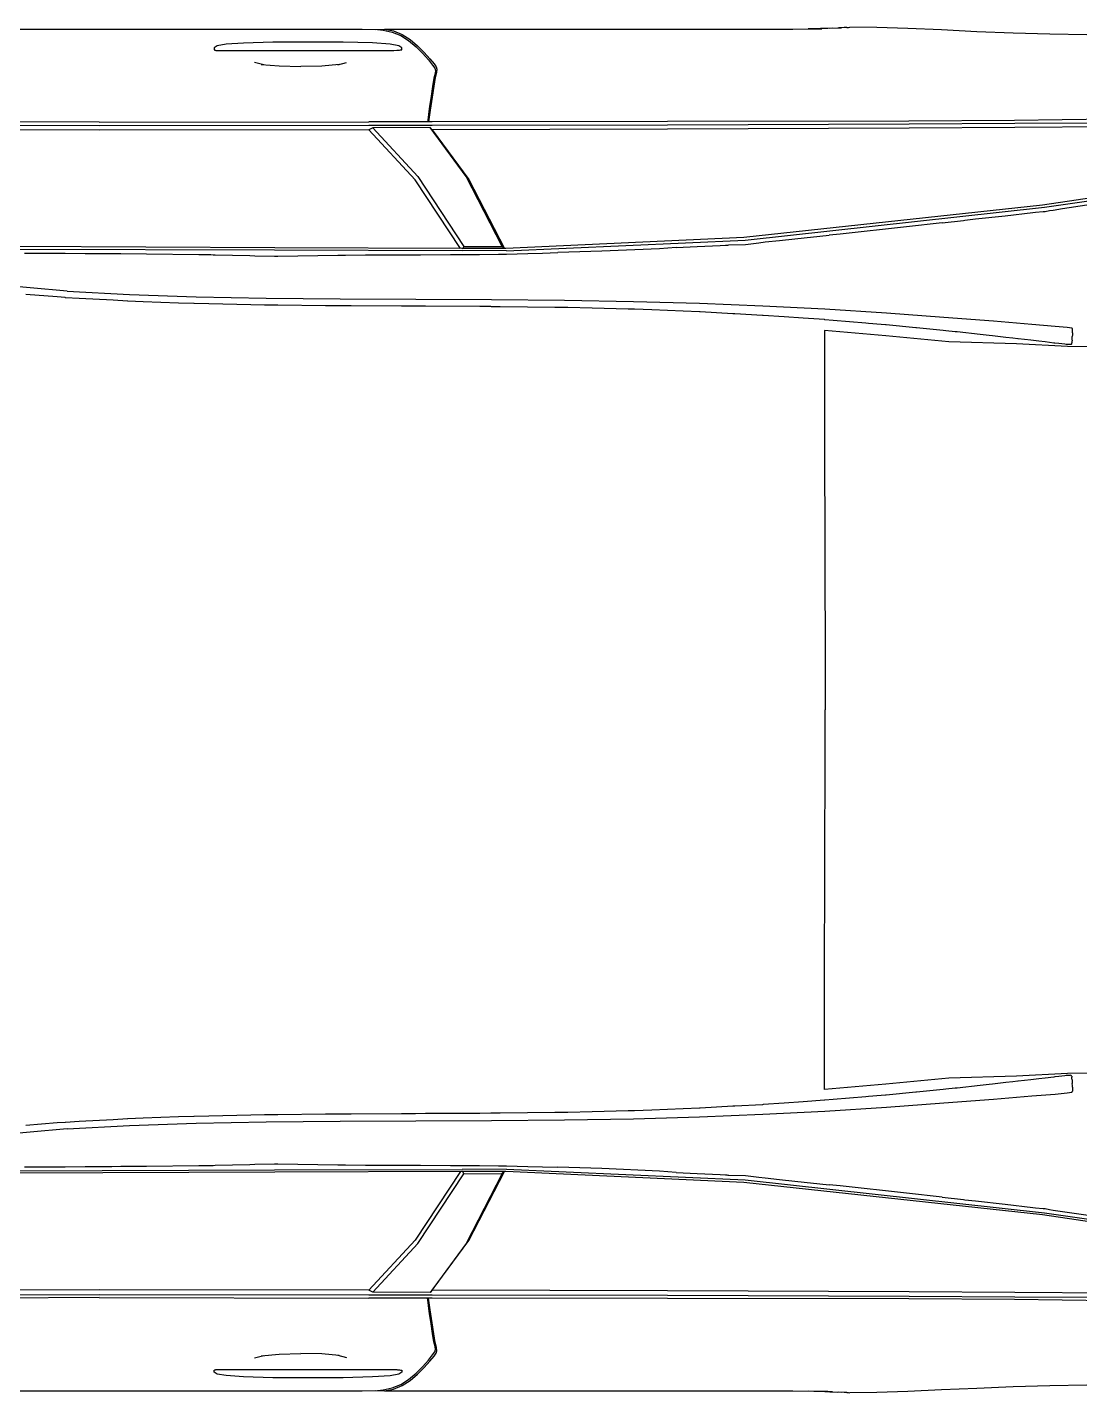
# Model space of a CAD drawing. Header units: millimetres. Extents: x -1608 to 2673, y -1019 to 974.
# Drawn here: x 576 to 1926, y -899 to 854 of the extents above; entities that cross this region are included whole.
import ezdxf

# ---------------------------------------------------------------- set-up
doc = ezdxf.new("R2010")
doc.units = ezdxf.units.MM
doc.header["$MEASUREMENT"] = 0
doc.layers.add('CITROEN C4  01', color=7, linetype='Continuous', true_color=0x9a0018)
doc.layers.add('CITROEN C4  05', color=7, linetype='Continuous', true_color=0x0f0f12)

msp = doc.modelspace()

# ---------------------------------------------------------------- linework, layer by layer
at = {"layer": 'CITROEN C4  01', "linetype": 'Continuous'}
for p, q in [((510.1, 851.3), (620.9, 851.3)), ((620.9, 851.3), (726.9, 851.3)), ((726.9, 851.3), (823.3, 851.3)), ((823.3, 851.3), (905.1, 851.3)), ((905.1, 851.3), (967.5, 851.3)), ((967.5, 851.3), (1005.5, 851.3)), ((1005.5, 851.3), (1025.1, 850.9)), ((1022.6, 851), (1034.1, 851.3)), ((1025.1, 850.9), (1032.4, 849.8)), ((1032.4, 849.8), (1032.4, 849.8)), ((1032.4, 849.8), (1044.2, 847.5)), ((1034.1, 851.3), (1173.7, 851.3)), ((1034.1, 851.3), (1046, 849)), ((1044.2, 847.5), (1055.1, 843)), ((1046, 849), (1056.9, 844.5)), ((1055.1, 843), (1065.2, 836.5)), ((1056.9, 844.5), (1067, 838.1)), ((1173.7, 851.3), (1304.6, 851.3)), ((1304.6, 851.3), (1418.1, 851.3)), ((1418.1, 851.3), (1505.5, 851.3)), ((1505.5, 851.3), (1558.1, 851.4)), ((1558.1, 851.4), (1585, 851.5)), ((1609.1, 852.5), (1578, 851.5)), ((1603.3, 852.1), (1578.1, 851.5)), ((1585, 851.5), (1595.4, 851.6)), ((1591.6, 851.9), (1615.2, 852.8)), ((1595.4, 851.6), (1595.4, 851.6)), ((1603.3, 852.1), (1603.3, 852.1)), ((1605.6, 852.4), (1620.6, 853.1)), ((1609.1, 852.5), (1609.1, 852.5)), ((1615.2, 852.8), (1615.2, 852.8)), ((1624.6, 853.3), (1617, 852.9)), ((1620.6, 853.1), (1620.6, 853.1)), ((1627.4, 853.4), (1624.2, 853.3)), ((1624.6, 853.3), (1624.6, 853.3)), ((1624.6, 853.3), (1624.6, 853.3)), ((1627.4, 853.4), (1629.6, 853.5)), ((1627.4, 853.4), (1627.4, 853.4)), ((1629.6, 853.5), (1631.4, 853.6)), ((1631.4, 853.6), (1631.4, 853.6)), ((1666, 853.5), (1631.4, 853.6)), ((1705.8, 852.2), (1666, 853.5)), ((1749.1, 850.2), (1705.8, 852.2)), ((1794.3, 848), (1749.1, 850.2)), ((1840.8, 846.1), (1794.3, 848)), ((1888, 844.7), (1840.8, 846.1)), ((1935.4, 844.1), (1888, 844.7)), ((819.6, 829.7), (815.9, 827.3)), ((815.9, 827.3), (815.9, 824.7)), ((815.9, 824.7), (816.2, 824.6)), ((816.2, 824.6), (816.6, 824.5)), ((816.6, 824.5), (817, 824.3)), ((817, 824.3), (817.5, 824.1)), ((817.5, 824.1), (817.9, 824)), ((817.9, 824), (818.1, 823.9)), ((818.1, 823.9), (821.9, 823.8)), ((830.9, 831.8), (819.6, 829.7)), ((821.9, 823.8), (832.8, 823.8)), ((853.4, 833.4), (830.9, 831.8)), ((830.9, 831.8), (830.9, 831.8)), ((832.8, 823.8), (854.5, 823.8)), ((891.1, 834.4), (853.4, 833.4)), ((854.5, 823.8), (890.6, 823.9)), ((890.6, 823.9), (933.9, 823.9)), ((936.2, 834.7), (891.1, 834.4)), ((933.9, 823.9), (977.3, 823.9)), ((981.4, 834.4), (936.2, 834.7)), ((977.3, 823.9), (1013.4, 824)), ((1019, 833.5), (981.4, 834.4)), ((1013.4, 824), (1035.1, 824)), ((1041.6, 831.9), (1019, 833.5)), ((1035.1, 824), (1046.2, 824)), ((1052.8, 829.8), (1041.6, 831.9)), ((1046.2, 824), (1050.2, 824.1)), ((1050.2, 824.1), (1050.9, 824.2)), ((1050.9, 824.2), (1052, 824.3)), ((1052, 824.3), (1053.4, 824.5)), ((1056.6, 827.4), (1052.8, 829.8)), ((1053.4, 824.5), (1054.7, 824.6)), ((1054.7, 824.6), (1055.9, 824.8)), ((1055.9, 824.8), (1056.6, 824.8)), ((1056.6, 824.8), (1056.6, 827.4)), ((1065.2, 836.5), (1074.8, 828.5)), ((1067, 838.1), (1076.6, 830)), ((1074.8, 828.5), (1083.5, 819.8)), ((1076.6, 830), (1085.3, 821.4)), ((867.5, 808.8), (879.5, 805.8)), ((974.4, 805.6), (985.6, 808.6)), ((1083.5, 819.8), (1090.7, 811.7)), ((1085.3, 821.4), (1092.5, 813.3)), ((1090.7, 811.7), (1096, 805.2)), ((1092.5, 813.3), (1097.8, 806.7)), ((1097.8, 806.7), (1100.6, 802.8)), ((876.2, 806.1), (899.2, 804)), ((899.2, 804), (926.7, 803.2)), ((954, 803.8), (926.7, 803.2)), ((976.3, 805.8), (954, 803.8)), ((1096, 805.2), (1098.8, 801.2)), ((1099.4, 789.2), (1097.5, 778.2)), ((1099.1, 794.5), (1097.6, 788.2)), ((1098.8, 801.2), (1099.6, 798.2)), ((1099.6, 798.2), (1099.1, 794.5)), ((1100.8, 795.8), (1099.4, 789.2)), ((1100.6, 802.8), (1101.4, 799.7)), ((1101.4, 799.7), (1100.8, 795.8)), ((1095.9, 777.8), (1094, 765.3)), ((1097.5, 778.2), (1095.3, 763.9)), ((1097.6, 788.2), (1095.9, 777.8)), ((1094, 765.3), (1092.1, 752.6)), ((1095.3, 763.9), (1093, 747.4)), ((1090.6, 741.8), (1089.7, 735)), ((1092.1, 752.6), (1090.6, 741.8)), ((1093, 747.4), (1090.9, 732.2)), ((1089.7, 735), (1089.3, 732.2)), ((1704.2, 597.4), (1619.1, 588.3)), ((1750, 602.8), (1704.2, 597.4)), ((1619.1, 588.3), (1604.7, 586.9)), ((1313.2, 566.1), (1256.5, 564.4)), ((1387.1, 569.5), (1313.2, 566.1)), ((1408.6, 570.9), (1387.1, 569.5)), ((627.2, 514.9), (707.1, 510.7)), ((707.1, 510.7), (792.4, 507.7)), ((792.4, 507.7), (882.6, 505.9)), ((882.6, 505.9), (977.5, 505)), ((977.5, 505), (1074.6, 504.5)), ((1074.6, 504.5), (1171.4, 504.2)), ((1171.4, 504.2), (1265.3, 503.5)), ((1265.3, 503.5), (1353.9, 501.9)), ((1353.9, 501.9), (1438.3, 499.5)), ((1438.3, 499.5), (1519.8, 496.3)), ((1438.3, 499.5), (1438.3, 499.5)), ((1438.3, 499.5), (1519.7, 496.3)), ((1519.7, 496.3), (1599.3, 492.2)), ((1599.3, 492.2), (1678.2, 487.1)), ((1678.2, 487.1), (1751.8, 481.8)), ((1751.8, 481.8), (1815.5, 476.8)), ((1815.5, 476.8), (1864.7, 472.7)), ((1598.8, 464.4), (1598.7, 453.9)), ((1677.4, 457.7), (1598.8, 464.4)), ((1758.4, 450), (1677.4, 457.7)), ((1864.7, 472.7), (1894.8, 470.2)), ((1894.8, 470.2), (1910.3, 468.8)), ((1910.3, 468.8), (1916, 468)), ((1916, 468), (1916.4, 467.5)), ((1916.4, 467.5), (1916.4, 467.5)), ((1916.4, 467.5), (1916.7, 467.2)), ((1916.7, 467.2), (1917, 466.6)), ((1916.7, 454.2), (1916.8, 456.7)), ((1917, 459.1), (1916.8, 456.7)), ((1917, 466.6), (1917, 466.6)), ((1917.2, 465.6), (1917, 466.6)), ((1917.1, 461.4), (1917, 459.1)), ((1917.1, 461.4), (1917.2, 463.2)), ((1917.2, 464.7), (1917.2, 465.6)), ((1917.2, 463.2), (1917.2, 464.7)), ((1598.7, 453.9), (1598.7, 439.5)), ((1598.7, 439.5), (1598.7, 420.8)), ((1845, 447.4), (1758.4, 450)), ((1910.7, 443.8), (1845, 447.4)), ((1974.5, 443.2), (1910.7, 443.8)), ((1915.9, 447.2), (1916, 447.6)), ((1916, 447.6), (1916.3, 448.6)), ((1916.4, 450.1), (1916.3, 448.6)), ((1916.6, 452), (1916.4, 450.1)), ((1916.6, 452), (1916.7, 454.2)), ((1598.7, 420.8), (1598.7, 397.8)), ((1598.7, 397.8), (1598.8, 370.2)), ((1598.8, 370.2), (1598.8, 338.9)), ((1598.8, 338.9), (1598.9, 305.1)), ((1598.9, 305.1), (1599, 269.6)), ((1599, 269.6), (1599.1, 233.4)), ((1599.1, 233.4), (1599.2, 196.8)), ((1599.2, 196.8), (1599.3, 159.9)), ((1599.3, 159.9), (1599.4, 123.1)), ((1599.4, 123.1), (1599.5, 86.5)), ((1599.5, 86.5), (1599.5, 50)), ((1599.5, 50), (1599.6, 13.7)), ((1599.6, 13.7), (1599.6, -22.6)), ((1599.6, -58.9), (1599.6, -22.6)), ((1599.5, -95.2), (1599.6, -58.9)), ((1599.5, -131.7), (1599.5, -95.2)), ((1599.4, -168.3), (1599.5, -131.7)), ((1599.3, -205.2), (1599.4, -168.3)), ((1599.2, -242), (1599.3, -205.2)), ((1599.1, -278.6), (1599.2, -242)), ((1599, -314.8), (1599.1, -278.6)), ((1598.9, -350.3), (1599, -314.8)), ((1598.8, -384.2), (1598.9, -350.3)), ((1598.8, -415.4), (1598.8, -384.2)), ((1598.7, -443), (1598.8, -415.4)), ((1598.7, -466.1), (1598.7, -443)), ((1598.7, -484.7), (1598.7, -466.1)), ((1598.7, -499.2), (1598.7, -484.7)), ((1910.7, -489), (1845, -492.6)), ((1974.5, -488.4), (1910.7, -489)), ((1598.8, -509.6), (1598.7, -499.2)), ((1677.4, -502.9), (1598.8, -509.6)), ((1758.4, -495.3), (1677.4, -502.9)), ((1845, -492.6), (1758.4, -495.3)), ((1915.9, -492.5), (1916, -492.8)), ((1916, -492.8), (1916.3, -493.9)), ((1916.4, -495.3), (1916.3, -493.9)), ((1916.6, -497.2), (1916.4, -495.3)), ((1916.6, -497.2), (1916.7, -499.4)), ((1916.7, -499.4), (1916.8, -501.9)), ((1917, -504.4), (1916.8, -501.9)), ((1917.1, -506.6), (1917, -504.4)), ((1917.1, -506.6), (1917.2, -508.5)), ((1751.8, -527), (1815.5, -522)), ((1815.5, -522), (1864.7, -517.9)), ((1864.7, -517.9), (1894.8, -515.5)), ((1894.8, -515.5), (1910.3, -514.1)), ((1910.3, -514.1), (1916, -513.3)), ((1916, -513.3), (1916.4, -512.8)), ((1916.4, -512.8), (1916.7, -512.5)), ((1916.4, -512.8), (1916.4, -512.8)), ((1916.7, -512.5), (1917, -511.8)), ((1917.2, -510.8), (1917, -511.8)), ((1917, -511.8), (1917, -511.8)), ((1917.2, -508.5), (1917.2, -509.9)), ((1917.2, -509.9), (1917.2, -510.8)), ((1438.3, -544.8), (1519.8, -541.5)), ((1438.3, -544.8), (1519.7, -541.5)), ((1519.7, -541.5), (1599.3, -537.4)), ((1599.3, -537.4), (1678.2, -532.4)), ((1678.2, -532.4), (1751.8, -527)), ((627.2, -560.1), (707.1, -555.9)), ((707.1, -555.9), (792.4, -553)), ((792.4, -553), (882.6, -551.1)), ((882.6, -551.1), (977.5, -550.2)), ((977.5, -550.2), (1074.6, -549.8)), ((1074.6, -549.8), (1171.4, -549.4)), ((1171.4, -549.4), (1265.3, -548.7)), ((1265.3, -548.7), (1353.9, -547.2)), ((1353.9, -547.2), (1438.3, -544.8)), ((1438.3, -544.8), (1438.3, -544.8)), ((1313.2, -611.3), (1256.5, -609.6)), ((1387.1, -614.7), (1313.2, -611.3)), ((1408.6, -616.1), (1387.1, -614.7)), ((1619.1, -633.5), (1604.7, -632.1)), ((1704.2, -642.7), (1619.1, -633.5)), ((1750, -648.1), (1704.2, -642.7)), ((1089.7, -780.2), (1089.3, -777.5)), ((1090.6, -787.1), (1089.7, -780.2)), ((1092.1, -797.8), (1090.6, -787.1)), ((1093, -792.6), (1090.9, -777.5)), ((1094, -810.5), (1092.1, -797.8)), ((1095.3, -809.1), (1093, -792.6)), ((1095.9, -823.1), (1094, -810.5)), ((1097.5, -823.4), (1095.3, -809.1)), ((1097.6, -833.5), (1095.9, -823.1)), ((1099.4, -834.4), (1097.5, -823.4)), ((1099.1, -839.7), (1097.6, -833.5)), ((1099.6, -843.5), (1099.1, -839.7)), ((1100.8, -841), (1099.4, -834.4)), ((1101.4, -845), (1100.8, -841)), ((867.5, -854), (879.5, -851.1)), ((876.2, -851.4), (899.2, -849.3)), ((899.2, -849.3), (926.7, -848.5)), ((954, -849), (926.7, -848.5)), ((976.3, -851), (954, -849)), ((974.4, -850.8), (985.6, -853.8)), ((1083.5, -865.1), (1090.7, -857)), ((1085.3, -866.6), (1092.5, -858.5)), ((1090.7, -857), (1096, -850.4)), ((1092.5, -858.5), (1097.8, -852)), ((1096, -850.4), (1098.8, -846.5)), ((1097.8, -852), (1100.6, -848)), ((1098.8, -846.5), (1099.6, -843.5)), ((1100.6, -848), (1101.4, -845)), ((815.9, -870), (816.2, -869.9)), ((815.9, -872.5), (815.9, -870)), ((819.6, -875), (815.9, -872.5)), ((816.2, -869.9), (816.6, -869.7)), ((816.6, -869.7), (817, -869.6)), ((817, -869.6), (817.5, -869.4)), ((817.5, -869.4), (817.9, -869.2)), ((817.9, -869.2), (818.1, -869.1)), ((818.1, -869.1), (821.9, -869.1)), ((830.9, -877), (819.6, -875)), ((821.9, -869.1), (832.8, -869.1)), ((832.8, -869.1), (854.5, -869.1)), ((854.5, -869.1), (890.6, -869.1)), ((890.6, -869.1), (933.9, -869.1)), ((933.9, -869.1), (977.3, -869.2)), ((977.3, -869.2), (1013.4, -869.2)), ((1013.4, -869.2), (1035.1, -869.3)), ((1035.1, -869.3), (1046.2, -869.3)), ((1052.8, -875.1), (1041.6, -877.1)), ((1046.2, -869.3), (1050.2, -869.3)), ((1050.2, -869.3), (1050.9, -869.4)), ((1050.9, -869.4), (1052, -869.6)), ((1052, -869.6), (1053.4, -869.7)), ((1056.6, -872.6), (1052.8, -875.1)), ((1053.4, -869.7), (1054.7, -869.9)), ((1054.7, -869.9), (1055.9, -870)), ((1055.9, -870), (1056.6, -870.1)), ((1056.6, -870.1), (1056.6, -872.6)), ((1065.2, -881.8), (1074.8, -873.7)), ((1067, -883.3), (1076.6, -875.2)), ((1074.8, -873.7), (1083.5, -865.1)), ((1076.6, -875.2), (1085.3, -866.6)), ((853.4, -878.7), (830.9, -877)), ((830.9, -877), (830.9, -877)), ((891.1, -879.6), (853.4, -878.7)), ((936.2, -880), (891.1, -879.6)), ((981.4, -879.7), (936.2, -880)), ((1019, -878.7), (981.4, -879.7)), ((1041.6, -877.1), (1019, -878.7)), ((1032.4, -895), (1044.2, -892.7)), ((1044.2, -892.7), (1055.1, -888.2)), ((1046, -894.3), (1056.9, -889.8)), ((1055.1, -888.2), (1065.2, -881.8)), ((1056.9, -889.8), (1067, -883.3)), ((1794.3, -893.3), (1749.1, -895.4)), ((1840.8, -891.3), (1794.3, -893.3)), ((1888, -889.9), (1840.8, -891.3)), ((1935.4, -889.3), (1888, -889.9)), ((510.1, -896.6), (620.9, -896.6)), ((620.9, -896.6), (726.9, -896.6)), ((726.9, -896.6), (823.3, -896.6)), ((823.3, -896.6), (905.1, -896.6)), ((905.1, -896.6), (967.5, -896.6)), ((967.5, -896.6), (1005.5, -896.6)), ((1005.5, -896.6), (1025.1, -896.2)), ((1022.6, -896.2), (1034.1, -896.5)), ((1025.1, -896.2), (1032.4, -895)), ((1032.4, -895), (1032.4, -895)), ((1034.1, -896.5), (1046, -894.3)), ((1034.1, -896.5), (1173.7, -896.5)), ((1173.7, -896.5), (1304.6, -896.5)), ((1304.6, -896.5), (1418.1, -896.6)), ((1418.1, -896.6), (1505.5, -896.6)), ((1505.5, -896.6), (1558.1, -896.6)), ((1558.1, -896.6), (1585, -896.7)), ((1609.1, -897.7), (1578, -896.7)), ((1603.3, -897.4), (1578.1, -896.7)), ((1585, -896.7), (1595.4, -896.9)), ((1591.6, -897.1), (1615.2, -898)), ((1595.4, -896.9), (1595.4, -896.9)), ((1603.3, -897.4), (1603.3, -897.4)), ((1605.6, -897.7), (1620.6, -898.3)), ((1609.1, -897.7), (1609.1, -897.7)), ((1615.2, -898), (1615.2, -898)), ((1624.6, -898.5), (1617, -898.2)), ((1620.6, -898.3), (1620.6, -898.3)), ((1627.4, -898.7), (1624.2, -898.5)), ((1624.6, -898.5), (1624.6, -898.5)), ((1624.6, -898.5), (1624.6, -898.5)), ((1627.4, -898.7), (1629.6, -898.8)), ((1627.4, -898.7), (1627.4, -898.7)), ((1629.6, -898.8), (1631.4, -898.9)), ((1666, -898.8), (1631.4, -898.9)), ((1631.4, -898.9), (1631.4, -898.9)), ((1705.8, -897.4), (1666, -898.8)), ((1749.1, -895.4), (1705.8, -897.4))]:
    msp.add_line(p, q, dxfattribs=at)
at = {"layer": 'CITROEN C4  01', "linetype": 'Continuous', "flags": 128}
for points in [[(1887.6, 618.3), (1892.3, 619.1), (1904.3, 621), (1966.8, 630.3), (2020.2, 638.2)], [(1750, 602.8), (1777.2, 605.8), (1779.1, 606.1), (1792.8, 607.6), (1830.6, 611.8), (1866.1, 615.8), (1869.4, 616.2), (1879.3, 617.1), (1882, 617.3), (1887.6, 618.3)], [(1408.6, 570.9), (1435.6, 572.2), (1464.9, 573.7), (1471.7, 574.1), (1473.5, 574.2), (1474.9, 574.2), (1476.1, 574.3), (1497.5, 575), (1500.8, 575.4), (1514.7, 577.1), (1522.5, 578.1), (1541.3, 580.1), (1560.7, 582.2), (1604.7, 586.9)], [(572.3, 563.9), (575.9, 563.9)], [(575.9, 563.9), (624.6, 563.6), (650.3, 563.4), (684.3, 563.2), (696, 563.1), (729, 562.8), (796, 562), (811.5, 561.9), (814.6, 561.8), (816.8, 561.8), (861.5, 560.6), (867.9, 560.5), (893.2, 559.8), (894.1, 559.9), (897.3, 560)], [(897.3, 560), (974.4, 561.3), (984.4, 561.3), (1009.9, 561.5), (1070.9, 561.8), (1080.3, 561.8), (1118.8, 562), (1134.3, 562), (1139, 562), (1156.2, 562.1), (1180.4, 562.3), (1190.8, 562.4), (1218.3, 563.1), (1237.1, 563.7), (1256.5, 564.4)], [(1599.4, 478.3), (1598.7, 478.4), (1571.5, 480.3), (1547.3, 482), (1520.3, 483.9), (1519.4, 483.9), (1483.6, 485.9), (1481.4, 486), (1439.3, 488.3), (1438.3, 488.4), (1417.3, 489.2), (1377.4, 490.8), (1355.1, 491.7), (1354, 491.7), (1347.1, 491.9), (1300.7, 493.1), (1269.3, 493.9), (1267, 493.9), (1266.3, 493.9), (1265.3, 494), (1264.8, 494), (1252.7, 494.1), (1182.7, 494.9), (1179.2, 495), (1171.7, 495), (1170.9, 495.1), (1156.7, 495.1), (1086.8, 495.5), (1074, 495.6), (1073.6, 495.6), (1056.2, 495.7), (991.5, 496), (976, 496), (976, 496), (958.4, 496.2), (897.3, 496.8), (880.6, 497), (880.2, 497), (862.8, 497.4), (808.7, 498.6), (790.2, 499), (789.6, 499), (770.1, 499.7), (724.5, 501.4), (704.9, 502.2), (704.3, 502.2), (686, 503.2), (642.3, 505.7), (625, 506.6), (624.4, 506.7), (614.3, 507.5), (573.9, 510.6)], [(1915.9, 447.2), (1915.9, 447.2), (1915.6, 446.8), (1915.4, 446.6), (1914.9, 446.4), (1914.6, 446.3), (1913.2, 446.4), (1912.7, 446.4), (1908.9, 446.7), (1907.2, 446.9), (1899.4, 447.7), (1894.5, 448.3), (1893.3, 448.4), (1881.8, 449.8), (1873.7, 450.7), (1863.5, 451.9), (1847.3, 453.8), (1846.8, 453.9), (1840.3, 454.7), (1831.5, 455.7), (1814.6, 457.5), (1810.1, 458), (1798.8, 459.2), (1798.8, 459.2), (1769.2, 462.6), (1766.6, 462.8), (1754.6, 464.2), (1751.2, 464.5), (1716.8, 467.9), (1715.9, 467.9), (1677.9, 471.7), (1677.3, 471.7), (1671.4, 472.2), (1655.2, 473.6), (1651.9, 473.9), (1610.1, 477.4), (1599.4, 478.3)], [(1915.9, -492.5), (1915.9, -492.5), (1915.6, -492.1), (1915.4, -491.8), (1914.9, -491.6), (1914.6, -491.5), (1913.2, -491.6), (1912.7, -491.6), (1908.9, -491.9), (1907.2, -492.1), (1899.4, -493), (1894.5, -493.5), (1893.3, -493.7), (1881.8, -495), (1873.7, -496), (1863.5, -497.2), (1847.3, -499.1), (1846.8, -499.1), (1840.3, -499.9), (1831.5, -500.9), (1814.6, -502.8), (1810.1, -503.3), (1798.8, -504.5), (1798.8, -504.5), (1769.2, -507.8), (1766.6, -508.1), (1754.6, -509.4), (1751.2, -509.7), (1716.8, -513.1), (1715.9, -513.2), (1677.9, -516.9), (1677.3, -517), (1671.4, -517.5), (1655.2, -518.8), (1651.9, -519.1), (1610.1, -522.6), (1599.4, -523.5)], [(1599.4, -523.5), (1598.7, -523.6), (1571.5, -525.5), (1547.3, -527.2), (1520.3, -529.1), (1519.4, -529.2), (1483.6, -531.2), (1481.4, -531.3), (1439.3, -533.6), (1438.3, -533.6), (1417.3, -534.5), (1377.4, -536.1), (1355.1, -536.9), (1354, -537), (1347.1, -537.2), (1300.7, -538.3), (1269.3, -539.1), (1267, -539.2), (1266.3, -539.2), (1265.3, -539.2), (1264.8, -539.2), (1252.7, -539.3), (1182.7, -540.2), (1179.2, -540.2), (1171.7, -540.3), (1170.9, -540.3), (1156.7, -540.4), (1086.8, -540.7), (1074, -540.8), (1073.6, -540.8), (1056.2, -540.9), (991.5, -541.2), (976, -541.3), (976, -541.3), (958.4, -541.5), (897.3, -542.1), (880.6, -542.2), (880.2, -542.2), (862.8, -542.6), (808.7, -543.8), (790.2, -544.3), (789.6, -544.3), (770.1, -545), (724.5, -546.7), (704.9, -547.4), (704.3, -547.4), (686, -548.5), (642.3, -550.9), (625, -551.9), (624.4, -551.9), (614.3, -552.7), (573.9, -555.9)], [(572.3, -609.1), (575.9, -609.1)], [(575.9, -609.1), (624.6, -608.9), (650.3, -608.7), (684.3, -608.4), (696, -608.3), (729, -608), (796, -607.3), (811.5, -607.1), (814.6, -607.1), (816.8, -607), (861.5, -605.9), (867.9, -605.7), (893.2, -605.1), (894.1, -605.1), (897.3, -605.2)], [(897.3, -605.2), (974.4, -606.5), (984.4, -606.6), (1009.9, -606.7), (1070.9, -607), (1080.3, -607), (1118.8, -607.2), (1134.3, -607.3), (1139, -607.3), (1156.2, -607.4), (1180.4, -607.5), (1190.8, -607.6), (1218.3, -608.4), (1237.1, -608.9), (1256.5, -609.6)], [(1408.6, -616.1), (1435.6, -617.5), (1464.9, -618.9), (1471.7, -619.3), (1473.5, -619.4), (1474.9, -619.5), (1476.1, -619.5), (1497.5, -620.3), (1500.8, -620.7), (1514.7, -622.4), (1522.5, -623.3), (1541.3, -625.3), (1560.7, -627.4), (1604.7, -632.1)], [(1750, -648.1), (1777.2, -651.1), (1779.1, -651.3), (1792.8, -652.8), (1830.6, -657.1), (1866.1, -661), (1869.4, -661.4), (1879.3, -662.3), (1882, -662.6), (1887.6, -663.6)], [(1887.6, -663.6), (1892.3, -664.4), (1904.3, -666.2), (1966.8, -675.5), (2020.2, -683.5)]]:
    msp.add_lwpolyline(points, dxfattribs=at)
at = {"layer": 'CITROEN C4  01', "linetype": 'Continuous'}
for points in [[(627.2, 514.9), (484.2, 527.7)], [(627.2, -560.1), (484.2, -572.9)]]:
    msp.add_lwpolyline(points, dxfattribs=at)
at = {"layer": 'CITROEN C4  05', "linetype": 'Continuous'}
for p, q in [((2007.1, 736.1), (1842.5, 733.9)), ((668.2, 721.6), (440.6, 722.6)), ((440.7, 728.4), (668.2, 727.5)), ((668.3, 731.7), (440.9, 732.4)), ((668.2, 727.5), (1014.2, 727.9)), ((1014.3, 722), (668.2, 721.6)), ((668.3, 731.7), (1014.2, 732.1)), ((1095.3, 732.2), (1014.2, 732.1)), ((1014.2, 727.9), (1095.4, 728)), ((1019.3, 724.8), (1014.3, 722)), ((1073.6, 657.7), (1014.3, 722)), ((1092.8, 724.9), (1019.3, 724.8)), ((1019.3, 724.8), (1077, 662.2)), ((1138.9, 662.2), (1092.8, 724.9)), ((1095.4, 722.1), (1092.8, 724.9)), ((1397.3, 732.7), (1095.3, 732.2)), ((1095.4, 728), (1397.4, 728.6)), ((1397.4, 722.8), (1095.4, 722.1)), ((1095.4, 722.1), (1142.3, 658.4)), ((1707.1, 733.3), (1397.3, 732.7)), ((1397.4, 728.6), (1707.4, 729.7)), ((1707.6, 724.1), (1397.4, 722.8)), ((1842.5, 733.9), (1707.1, 733.3)), ((1707.4, 729.7), (1843, 730.7)), ((1843.2, 725.2), (1707.6, 724.1)), ((1843, 730.7), (2004.2, 731.2)), ((2002.9, 726.2), (1843.2, 725.2)), ((2196.2, 672.6), (1878.7, 625.4)), ((1881, 622.6), (2208.2, 670.4)), ((1131.6, 569.9), (1073.6, 657.7)), ((1077, 662.2), (1136.2, 572.5)), ((1185.4, 572.4), (1138.9, 662.2)), ((1142.3, 658.4), (1188.3, 569.7)), ((1878.7, 625.4), (1495.4, 583.7)), ((1496.9, 580.6), (1881, 622.6)), ((1495.4, 583.7), (1190, 569.7)), ((1190.6, 566.8), (1496.9, 580.6)), ((561.5, 568.9), (893.2, 567.8)), ((893.4, 570.6), (562.4, 572.1)), ((893.2, 567.8), (1134.1, 567)), ((1133.7, 569.9), (893.4, 570.6)), ((1190, 569.7), (1133.7, 569.9)), ((1190.6, 566.8), (1134.1, 567)), ((1136.2, 572.5), (1134.9, 569.9)), ((1136.2, 572.5), (1185.4, 572.4)), ((1185.4, 572.4), (1187.5, 569.7)), ((561.5, -614.1), (893.2, -613)), ((893.2, -613), (1134.1, -612.2)), ((1190.6, -612), (1134.1, -612.2)), ((1190.6, -612), (1496.9, -625.8)), ((893.4, -615.9), (562.4, -617.3)), ((1133.7, -615.1), (893.4, -615.9)), ((1131.6, -615.1), (1073.6, -703)), ((1077, -707.5), (1136.2, -617.8)), ((1190, -614.9), (1133.7, -615.1)), ((1136.2, -617.8), (1134.9, -615.1)), ((1136.2, -617.8), (1185.4, -617.6)), ((1185.4, -617.6), (1138.9, -707.4)), ((1142.3, -703.7), (1188.3, -614.9)), ((1185.4, -617.6), (1187.5, -614.9)), ((1495.4, -628.9), (1190, -614.9)), ((1878.7, -670.7), (1495.4, -628.9)), ((1496.9, -625.8), (1881, -667.9)), ((2196.2, -717.8), (1878.7, -670.7)), ((1881, -667.9), (2208.2, -715.7)), ((1073.6, -703), (1014.3, -767.3)), ((1019.3, -770), (1077, -707.5)), ((1138.9, -707.4), (1092.8, -770.1)), ((1095.4, -767.4), (1142.3, -703.7)), ((668.2, -766.9), (440.6, -767.9)), ((1014.3, -767.3), (668.2, -766.9)), ((1019.3, -770), (1014.3, -767.3)), ((1092.8, -770.1), (1019.3, -770)), ((1095.4, -767.4), (1092.8, -770.1)), ((1397.4, -768), (1095.4, -767.4)), ((1707.6, -769.3), (1397.4, -768)), ((1843.2, -770.4), (1707.6, -769.3)), ((2002.9, -771.5), (1843.2, -770.4)), ((440.7, -773.6), (668.2, -772.7)), ((668.3, -776.9), (440.9, -777.7)), ((668.2, -772.7), (1014.2, -773.1)), ((668.3, -776.9), (1014.2, -777.4)), ((1014.2, -773.1), (1095.4, -773.2)), ((1095.3, -777.5), (1014.2, -777.4)), ((1397.3, -777.9), (1095.3, -777.5)), ((1095.4, -773.2), (1397.4, -773.8)), ((1707.1, -778.5), (1397.3, -777.9)), ((1397.4, -773.8), (1707.4, -774.9)), ((1842.5, -779.2), (1707.1, -778.5)), ((1707.4, -774.9), (1843, -776)), ((2007.1, -781.3), (1842.5, -779.2)), ((1843, -776), (2004.2, -776.4))]:
    msp.add_line(p, q, dxfattribs=at)

doc.saveas('drawing.dxf')
